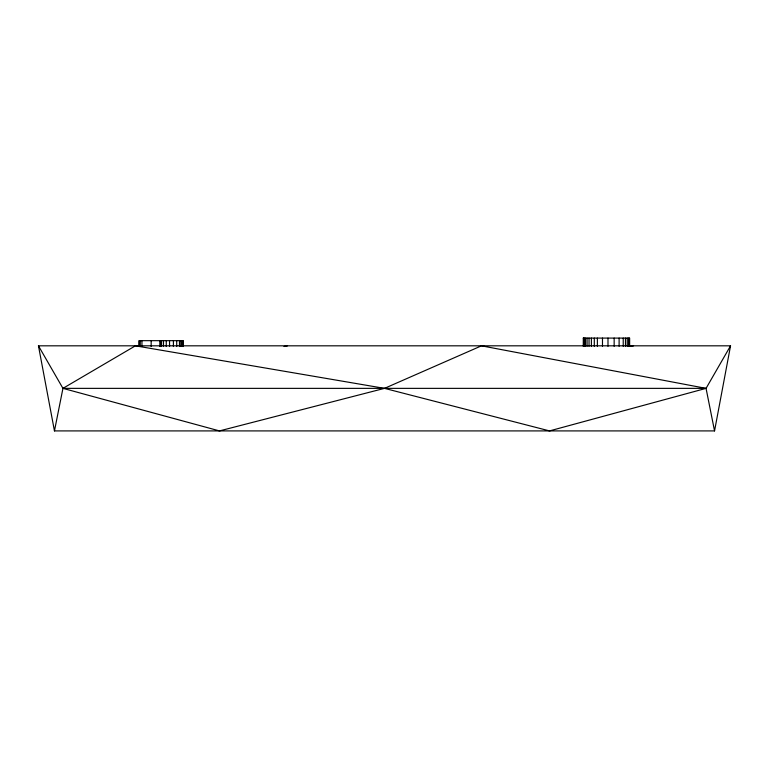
<?xml version="1.0" encoding="UTF-8"?>
<svg xmlns="http://www.w3.org/2000/svg" width="769" height="769" viewBox="0 0 769 769"><rect width="100%" height="100%" fill="white"/><g stroke="black" fill="none" stroke-linecap="round" stroke-linejoin="round"><path stroke-width="1.15" d="M714.545 430.909L730.55 345.819L38.45 345.819L54.455 430.909L714.545 430.909L706.057 388.364L730.55 345.819M54.455 430.909L62.943 388.364L38.45 345.819M62.943 388.364L135.431 345.819L384.5 388.364L549.527 430.909L706.057 388.364L481.481 345.819L384.5 388.364L219.473 430.909L62.943 388.364L706.057 388.364M283.992 346.492L287.519 345.819M630.022 346.425L633.569 345.819M583.267 338.091L629.638 338.091L629.638 346.29M629.378 338.091L629.378 346.29M628.552 338.091L628.552 346.29M627.244 338.091L627.244 346.29M625.476 338.091L625.476 346.29M623.226 338.091L623.226 346.29M619.112 338.091L619.112 346.29M614.152 338.091L614.152 346.29M607.991 338.091L607.991 346.29M602.483 338.091L602.483 346.29M597.378 338.091L597.378 346.29M594.302 338.091L594.302 346.29M591.39 338.091L591.39 346.29M589.035 338.091L589.035 346.29M587.064 338.091L587.064 346.29M585.488 338.091L585.488 346.29M584.305 338.091L584.305 346.29M583.844 338.091L583.844 346.29M583.306 338.091L583.267 346.29M183.089 346.521L183.089 340.667L139.112 340.667L139.112 346.521M183.022 340.667L182.955 346.521M181.878 340.667L181.878 346.521M180.83 340.667L180.83 346.521M179.475 340.667L179.475 346.521M176.707 340.667L176.707 346.521M173.41 340.667L173.41 346.521M169.545 340.667L169.545 346.521M166.258 340.667L166.258 346.521M163.48 340.667L163.48 346.521M161.519 340.667L161.519 346.521M160.26 340.667L160.26 346.521M160.135 340.667L160.135 346.521M151.166 340.667L151.166 346.521M141.948 340.667L141.948 346.521M140.275 340.667L140.275 346.521M139.237 340.667L139.237 346.521"/></g></svg>
